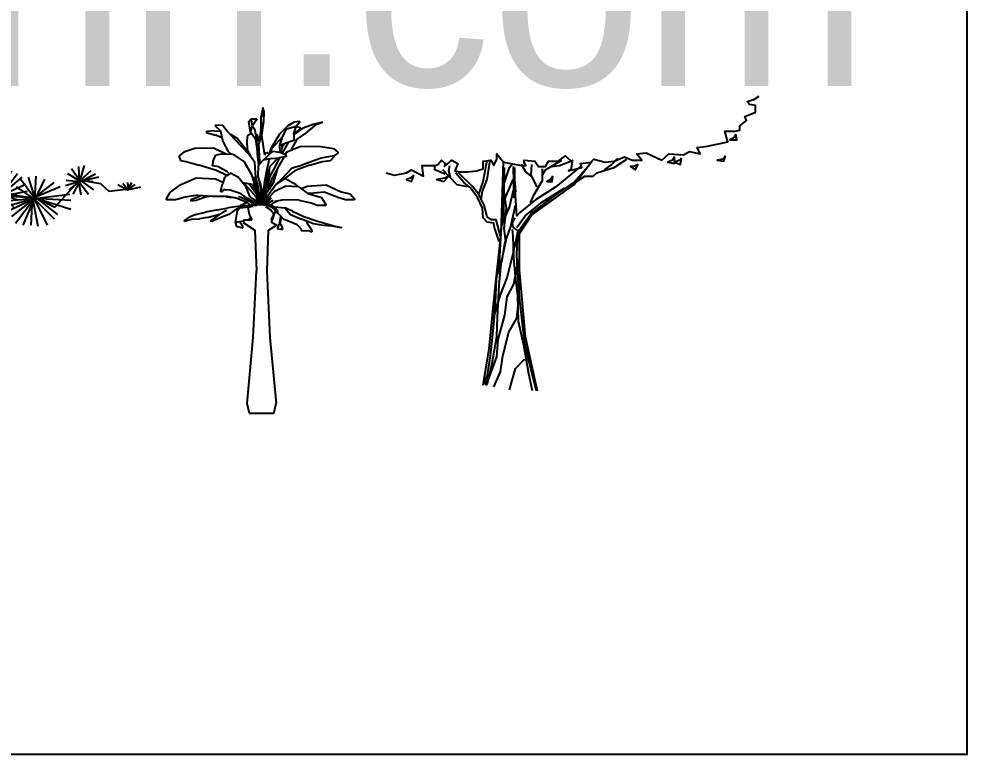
# Model space of a CAD drawing. Header units: inches. Extents: x 131625 to 139700, y 73991 to 80047.
# Drawn here: x 135793 to 139700, y 73991 to 77019 of the extents above; entities that cross this region are included whole.
import ezdxf

# ---------------------------------------------------------------- set-up
doc = ezdxf.new("R2010")
doc.units = ezdxf.units.IN
doc.header["$MEASUREMENT"] = 0
for name, color, linetype in [('0-Frame', 142, 'Continuous'), ('2', 9, 'Continuous'), ('CAY', 94, 'Continuous'), ('CAY-3', 61, 'Continuous'), ('DIENHOA', 3, 'Continuous'), ('Than', 30, 'Continuous')]:
    doc.layers.add(name, color=color, linetype=linetype)
doc.styles.add('HELVECONDENSE', font='ARIAH__.TTF')

# ---------------------------------------------------------------- blocks, each defined once
blk = doc.blocks.new('A$C2E114A47')
at = {"layer": '2', "color": 11, "linetype": 'Continuous'}
for p, q in [((523.6, 2279.9), (591.4, 2429.6)), ((437.4, 2368), (443.5, 2200.7)), ((492.8, 2385.6), (505.1, 2262.3)), ((535.9, 2412), (548.3, 2350.3)), ((720.7, 2297.5), (566.7, 2350.3)), ((726.9, 2359.2), (579.1, 2394.4)), ((523.6, 2271.1), (394.2, 2139.1)), ((609.9, 1945.4), (523.6, 2271.1)), ((726.9, 2227.1), (535.9, 2306.3)), ((394.2, 2095.1), (542.1, 2191.9)), ((726.9, 2156.7), (535.9, 2244.7)), ((394.2, 2024.7), (560.6, 2112.7)), ((726.9, 2086.3), (554.4, 2165.5)), ((388.1, 1963), (572.9, 2051.1)), ((733.1, 2007), (572.9, 2095.1)), ((388.1, 1901.4), (591.4, 1998.2)), ((683.8, 1971.8), (585.2, 2024.7)), ((609.9, 1945.4), (739.2, 1989.4)), ((381.9, 1831), (591.4, 1927.8)), ((443.5, 1602.1), (609.9, 1945.4)), ((585.2, 1892.6), (733.1, 1875)), ((622.2, 1945.4), (733.1, 1936.6)), ((381.9, 1760.6), (566.7, 1857.4)), ((572.9, 1839.8), (739.2, 1822.2)), ((381.9, 1707.7), (529.8, 1778.2)), ((517.4, 1743), (745.4, 1707.7)), ((535.9, 1795.8), (745.4, 1769.4)), ((381.9, 1637.3), (474.3, 1681.3)), ((486.6, 1681.3), (745.4, 1646.1)), ((443.5, 1602.1), (363.4, 1566.9)), ((388.1, 1575.7), (474.3, 1126.8)), ((437.4, 1593.3), (548.3, 1126.8)), ((622.2, 1267.6), (443.5, 1602.1)), ((462, 1628.5), (751.5, 1584.5)), ((800.8, 1575.7), (776.2, 1522.9)), ((363.4, 1496.5), (412.7, 1188.4)), ((474.3, 1549.3), (726.9, 1522.9)), ((776.2, 1522.9), (807, 1452.5)), ((517.4, 1478.9), (751.5, 1452.5)), ((542.1, 1408.5), (591.4, 1206)), ((548.3, 1426.1), (757.7, 1390.8)), ((585.2, 1355.6), (751.5, 1329.2)), ((542.1, 1073.9), (622.2, 1267.6)), ((609.9, 1302.8), (683.8, 1285.2)), ((622.2, 1267.6), (757.7, 1294)), ((634.5, 1267.6), (751.5, 1118)), ((708.4, 1276.4), (770, 1206)), ((542.1, 1073.9), (357.3, 1232.4)), ((603.7, 1206), (770, 1003.5)), ((492.8, 1109.2), (363.4, 1162)), ((572.9, 1135.6), (763.9, 906.7)), ((554.4, 1003.5), (351.1, 1091.6)), ((609.9, 633.8), (542.1, 1073.9)), ((554.4, 1073.9), (776.2, 801.1)), ((572.9, 845.1), (351.1, 941.9)), ((560.6, 933.1), (357.3, 1012.3)), ((572.9, 941.9), (782.3, 695.4)), ((579.1, 765.8), (345, 862.7)), ((579.1, 845.1), (788.5, 589.8)), ((597.5, 677.8), (345, 774.7)), ((597.5, 730.6), (708.4, 607.4)), ((579.1, 598.6), (338.8, 695.4)), ((499, 493), (609.9, 633.8)), ((609.9, 633.8), (788.5, 581)), ((492.8, 484.2), (332.6, 554.6)), ((529.8, 545.8), (338.8, 616.2)), ((535.9, 528.2), (782.3, 581)), ((572.9, 572.2), (677.6, 607.4)), ((314.2, 343.3), (505.1, 475.4)), ((499, 493), (320.3, 422.5)), ((406.6, 457.7), (326.5, 493)), ((591.4, 325.7), (499, 493)), ((517.4, 466.6), (794.7, 519.4)), ((320.3, 272.9), (523.6, 431.3)), ((548.3, 422.5), (800.8, 466.6)), ((572.9, 360.9), (813.1, 404.9)), ((320.3, 184.9), (554.4, 387.3)), ((320.3, 105.6), (579.1, 334.5)), ((609.9, 8.8), (591.4, 325.7)), ((597.5, 308.1), (813.1, 343.3)), ((320.3, 26.4), (591.4, 264.1)), ((597.5, 255.3), (825.5, 290.5)), ((603.7, 211.3), (819.3, 237.7)), ((597.5, 167.3), (412.7, 35.2)), ((603.7, 167.3), (825.5, 184.9)), ((597.5, 96.8), (505.1, 26.4)), ((616, 114.4), (825.5, 140.8)), ((616, 70.4), (819.3, 96.8)), ((603.7, 26.4), (566.7, 0)), ((616, 35.2), (819.3, 52.8))]:
    blk.add_line(p, q, dxfattribs=at)
at = {"layer": '2', "color": 3, "linetype": 'Continuous'}
for p, q in [((1151.9, 2121.5), (1170.4, 1971.8)), ((1195.1, 2121.5), (1182.7, 1954.2)), ((1256.7, 2112.7), (1182.7, 1963)), ((1620.1, 1980.6), (1724.8, 2112.7)), ((1170.4, 1971.8), (1078, 2059.9)), ((1108.8, 2103.9), (1164.3, 1954.2)), ((1355.2, 2077.5), (1170.4, 1954.2)), ((1318.3, 2103.9), (1176.6, 1954.2)), ((1176.6, 1954.2), (1361.4, 2042.3)), ((1182.7, 1963), (1022.6, 1963)), ((1176.6, 1954.2), (1022.6, 1919)), ((1182.7, 1954.2), (1041.1, 2007)), ((1170.4, 1954.2), (1047.2, 1857.4)), ((1053.4, 1804.6), (1176.6, 1954.2)), ((1188.9, 1954.2), (1151.9, 1980.6)), ((1188.9, 1963), (1158.1, 1980.6)), ((1158.1, 1980.6), (1188.9, 1954.2)), ((1188.9, 1963), (1213.5, 1919)), ((1238.2, 1954.2), (1293.6, 1936.6)), ((1287.5, 1971.8), (1318.3, 1936.6)), ((1349.1, 1963), (1379.9, 1936.6)), ((1416.8, 1980.6), (1435.3, 1954.2)), ((1453.8, 1971.8), (1515.4, 1954.2)), ((1515.4, 1954.2), (1552.4, 1980.6)), ((1552.4, 1980.6), (1601.6, 1963)), ((1601.6, 1963), (1650.9, 1901.4)), ((2987.7, 1839.8), (2981.5, 1963)), ((3024.6, 1971.8), (2987.7, 1839.8)), ((1182.7, 1910.2), (1207.4, 1875)), ((1207.4, 1875), (1219.7, 1883.8)), ((1484.6, 1787), (1232, 1910.2)), ((1232, 1892.6), (1490.7, 1787)), ((1275.1, 1901.4), (1484.6, 1787)), ((1478.4, 1787), (1379.9, 1892.6)), ((1447.6, 1901.4), (1478.4, 1787)), ((1472.3, 1787), (1515.4, 1901.4)), ((1564.7, 1883.8), (1472.3, 1787)), ((1650.9, 1901.4), (1694, 1857.4)), ((2618.1, 1690.1), (2630.4, 1883.8)), ((2993.8, 1839.8), (2889.1, 1901.4)), ((2919.9, 1945.4), (2993.8, 1839.8)), ((3080.1, 1927.8), (2993.8, 1848.6)), ((2993.8, 1839.8), (3117, 1901.4)), ((92.4, 1813.4), (184.8, 1690.1)), ((154, 1839.8), (184.8, 1681.3)), ((178.6, 1707.7), (234.1, 1848.6)), ((289.5, 1848.6), (178.6, 1681.3)), ((345, 1813.4), (184.8, 1690.1)), ((1170.4, 1866.2), (1213.5, 1822.2)), ((1170.4, 1822.2), (1201.2, 1778.2)), ((1213.5, 1822.2), (1219.7, 1831)), ((1262.8, 1831), (1490.7, 1787)), ((1472.3, 1795.8), (1607.8, 1831)), ((1540, 1575.7), (1521.5, 1804.6)), ((1694, 1857.4), (1724.8, 1795.8)), ((1841.9, 1848.6), (1731, 1698.9)), ((1731, 1698.9), (1891.2, 1822.2)), ((1755.6, 1875), (1737.2, 1698.9)), ((1737.2, 1698.9), (1798.8, 1857.4)), ((2618.1, 1698.9), (2501, 1857.4)), ((2562.6, 1875), (2618.1, 1698.9)), ((2698.1, 1857.4), (2618.1, 1690.1)), ((2618.1, 1707.7), (2778.2, 1831)), ((2987.7, 1839.8), (2870.6, 1804.6)), ((2876.8, 1848.6), (2987.7, 1839.8)), ((2901.4, 1769.4), (2987.7, 1839.8)), ((2987.7, 1839.8), (2932.2, 1734.2)), ((2981.5, 1839.8), (3061.6, 1734.2)), ((3000, 1725.4), (2981.5, 1839.8)), ((3141.7, 1875), (2993.8, 1839.8)), ((2993.8, 1848.6), (3160.1, 1822.2)), ((3104.7, 1769.4), (2993.8, 1848.6)), ((3160.1, 1822.2), (3227.9, 1760.6)), ((3381.9, 1831), (3388.1, 1778.2)), ((178.6, 1681.3), (0, 1725.4)), ((184.8, 1690.1), (24.6, 1787)), ((191, 1690.1), (363.4, 1760.6)), ((203.3, 1690.1), (363.4, 1769.4)), ((1158.1, 1725.4), (1188.9, 1672.5)), ((1164.3, 1787), (1188.9, 1734.2)), ((1188.9, 1734.2), (1219.7, 1751.8)), ((1201.2, 1778.2), (1219.7, 1787)), ((1490.7, 1787), (1275.1, 1795.8)), ((1281.3, 1734.2), (1484.6, 1787)), ((1484.6, 1787), (1336.7, 1681.3)), ((1533.9, 1566.9), (1379.9, 1760.6)), ((1410.7, 1663.7), (1478.4, 1787)), ((1459.9, 1787), (1533.9, 1566.9)), ((1620.1, 1787), (1472.3, 1795.8)), ((1478.4, 1787), (1484.6, 1672.5)), ((1558.5, 1681.3), (1490.7, 1787)), ((1490.7, 1787), (1614, 1725.4)), ((1577, 1795.8), (1540, 1575.7)), ((1552.4, 1593.3), (1632.4, 1778.2)), ((1724.8, 1795.8), (1718.7, 1743)), ((1718.7, 1743), (1718.7, 1681.3)), ((1909.6, 1778.2), (1737.2, 1707.7)), ((1915.8, 1734.2), (1737.2, 1698.9)), ((2340.8, 1743), (2199.2, 1646.1)), ((2285.4, 1610.9), (2340.8, 1743)), ((2322.4, 1716.6), (2556.5, 1760.6)), ((2402.5, 1602.1), (2347, 1743)), ((2482.5, 1681.3), (2347, 1734.2)), ((2347, 1734.2), (2451.7, 1619.7)), ((2630.4, 1681.3), (2427.1, 1734.2)), ((2827.5, 1795.8), (2618.1, 1707.7)), ((2618.1, 1698.9), (2907.6, 1734.2)), ((3381.9, 1769.4), (3492.8, 1795.8)), ((37, 1646.1), (197.1, 1690.1)), ((178.6, 1681.3), (55.4, 1584.5)), ((184.8, 1690.1), (98.6, 1540.5)), ((184.8, 1681.3), (160.2, 1531.7)), ((240.2, 1540.5), (178.6, 1707.7)), ((197.1, 1690.1), (345, 1716.6)), ((203.3, 1681.3), (338.8, 1646.1)), ((203.3, 1663.7), (308, 1566.9)), ((825.5, 1646.1), (936.3, 1602.1)), ((862.4, 1672.5), (930.2, 1610.9)), ((905.5, 1698.9), (936.3, 1610.9)), ((930.2, 1610.9), (991.8, 1698.9)), ((936.3, 1610.9), (954.8, 1707.7)), ((936.3, 1602.1), (1034.9, 1681.3)), ((936.3, 1602.1), (1071.9, 1654.9)), ((1145.8, 1681.3), (1182.7, 1619.7)), ((1188.9, 1672.5), (1213.5, 1681.3)), ((1330.6, 1707.7), (1546.2, 1566.9)), ((1712.5, 1681.3), (1503.1, 1558.1)), ((1503.1, 1558.1), (1712.5, 1672.5)), ((1712.5, 1672.5), (1503.1, 1558.1)), ((1533.9, 1575.7), (1718.7, 1646.1)), ((1681.7, 1716.6), (1552.4, 1593.3)), ((1922, 1698.9), (1743.3, 1698.9)), ((2624.2, 1698.9), (2359.3, 1628.5)), ((2371.6, 1584.5), (2611.9, 1698.9)), ((2402.5, 1681.3), (2624.2, 1698.9)), ((2611.9, 1698.9), (2427.1, 1549.3)), ((2457.9, 1496.5), (2611.9, 1698.9)), ((2611.9, 1698.9), (2519.5, 1478.9)), ((2587.3, 1478.9), (2599.6, 1698.9)), ((2599.6, 1698.9), (2642.7, 1470.1)), ((2913.7, 1681.3), (2618.1, 1698.9)), ((2722.8, 1478.9), (2618.1, 1690.1)), ((2618.1, 1690.1), (2778.2, 1531.7)), ((2636.5, 1698.9), (2913.7, 1610.9)), ((2809, 1566.9), (2636.5, 1698.9)), ((856.2, 1584.5), (825.5, 1531.7)), ((905.5, 1593.3), (862.4, 1540.5)), ((973.3, 1602.1), (924, 1549.3)), ((1028.7, 1619.7), (979.5, 1558.1)), ((1084.2, 1628.5), (1028.7, 1566.9)), ((1028.7, 1566.9), (1084.2, 1549.3)), ((1127.3, 1628.5), (1096.5, 1575.7)), ((1096.5, 1575.7), (1145.8, 1566.9)), ((1133.5, 1628.5), (1182.7, 1575.7)), ((1182.7, 1619.7), (1213.5, 1628.5)), ((1527.7, 1575.7), (1293.6, 1505.3)), ((1305.9, 1575.7), (1527.7, 1575.7)), ((1546.2, 1566.9), (1318.3, 1637.3)), ((1330.6, 1426.1), (1533.9, 1575.7)), ((1533.9, 1575.7), (1386, 1373.2)), ((1466.1, 1346.8), (1540, 1575.7)), ((1737.2, 1602.1), (1533.9, 1575.7)), ((1533.9, 1575.7), (1700.2, 1408.5)), ((1737.2, 1478.9), (1533.9, 1575.7)), ((1533.9, 1575.7), (1743.3, 1540.5)), ((1638.6, 1355.6), (1533.9, 1575.7)), ((1540, 1575.7), (1564.7, 1346.8)), ((2174.5, 1593.3), (1891.2, 1540.5)), ((1897.3, 1593.3), (2174.5, 1593.3)), ((1940.4, 1496.5), (2174.5, 1593.3)), ((2174.5, 1593.3), (1983.6, 1461.3)), ((2032.8, 1417.3), (2168.4, 1593.3)), ((2168.4, 1593.3), (2112.9, 1382)), ((2174.5, 1364.4), (2168.4, 1602.1)), ((2168.4, 1602.1), (2236.1, 1355.6)), ((2174.5, 1584.5), (2365.5, 1417.3)), ((2291.6, 1382), (2174.5, 1584.5)), ((2396.3, 1478.9), (2180.7, 1584.5)), ((2180.7, 1584.5), (2402.5, 1531.7)), ((825.5, 1531.7), (862.4, 1470.1)), ((862.4, 1540.5), (917.9, 1496.5)), ((924, 1549.3), (973.3, 1514.1)), ((979.5, 1558.1), (1022.6, 1522.9))]:
    blk.add_line(p, q, dxfattribs=at)
at = {"layer": '2', "color": 2, "linetype": 'Continuous'}
for p, q in [((1570.8, 2121.5), (1620.1, 1980.6)), ((1614, 1989.4), (1681.7, 2130.3)), ((1614, 1989.4), (1614, 2130.3)), ((1798.8, 2033.5), (1620.1, 1980.6)), ((1780.3, 2095.1), (1632.4, 1998.2)), ((1798.8, 1936.6), (1614, 1989.4)), ((1811.1, 1989.4), (1614, 1989.4)), ((1620.1, 1980.6), (1792.6, 1892.6)), ((2248.4, 1901.4), (2359.3, 1725.4)), ((2359.3, 1725.4), (2310, 1919)), ((2347, 1936.6), (2340.8, 1725.4)), ((2340.8, 1725.4), (2427.1, 1927.8)), ((2476.4, 1901.4), (2340.8, 1725.4)), ((2149.9, 1822.2), (2359.3, 1725.4)), ((2359.3, 1725.4), (2186.8, 1875)), ((2544.1, 1813.4), (2322.4, 1716.6)), ((2340.8, 1725.4), (2513.3, 1875)), ((3301.8, 1813.4), (3381.9, 1769.4)), ((3381.9, 1769.4), (3344.9, 1822.2)), ((3443.5, 1813.4), (3381.9, 1769.4)), ((3388.1, 1778.2), (3418.9, 1831)), ((2063.6, 1725.4), (2347, 1725.4)), ((2347, 1725.4), (2106.8, 1769.4)), ((2347, 1734.2), (2112.9, 1681.3)), ((2143.7, 1637.3), (2347, 1734.2)), ((2347, 1743), (2334.7, 1602.1)), ((2464, 1795.8), (2630.4, 1681.3)), ((3227.9, 1760.6), (3394.2, 1778.2))]:
    blk.add_line(p, q, dxfattribs=at)
at = {"layer": '2', "color": 15, "linetype": 'Continuous'}
blk.add_line((800.8, 1610.9), (936.3, 1602.1), dxfattribs=at)
at = {"layer": '2', "color": 11, "linetype": 'Continuous'}
for points in [[(393.7, 2406), (388.1, 2139.1), (381.9, 2103.9), (363.4, 1681.3), (357.3, 1285.2), (338.8, 897.9), (314.2, 360.9), (308, 61.6), (308, 8.8)], [(406.6, 2394.4), (406.6, 2235.9), (388.1, 2068.7), (381.9, 1883.8), (381.9, 1716.6), (363.4, 1531.7), (351.1, 1364.4), (357.3, 1179.6), (345, 1029.9), (338.8, 660.2), (314.2, 387.3), (320.3, 176.1), (314.2, 8.8)], [(726.9, 2403.2), (726.9, 2147.9), (739.2, 1866.2), (751.5, 1566.9), (1133.5, 1637.3), (1188.9, 1963), (1601.6, 1989.4), (1737.2, 1848.6), (1712.5, 1707.7), (2199.2, 1610.9), (2347, 1743), (2642.7, 1698.9)], [(733.1, 2403.2), (739.2, 2227.1), (745.4, 1963), (757.7, 1716.6), (763.9, 1566.9)], [(763.9, 1434.9), (1207.4, 1575.7), (1225.9, 1927.8), (1601.6, 1954.2), (1706.4, 1839.8), (1687.9, 1681.3), (2211.5, 1593.3), (2347, 1725.4), (2642.7, 1698.9), (2784.4, 1628.5), (2987.7, 1848.6), (3098.5, 1839.8)], [(751.5, 1566.9), (726.9, 1531.7), (739.2, 1487.7), (763.9, 1434.9)], [(770, 1443.7), (1041.1, 1531.7), (1207.4, 1575.7)], [(757.7, 1443.7), (763.9, 968.3), (776.2, 669), (825.5, 264.1), (813.1, 8.8)], [(763.9, 1434.9), (770, 1056.3), (788.5, 748.2), (837.8, 184.9), (813.1, 8.8)]]:
    blk.add_lwpolyline(points, dxfattribs=at)
at = {"layer": '2', "color": 3, "linetype": 'Continuous'}
for points in [[(1244.3, 1936.6), (1342.9, 1945.4), (1601.6, 1954.2)], [(1687.9, 1681.3), (2211.5, 1602.1)]]:
    blk.add_lwpolyline(points, dxfattribs=at)
blk = doc.blocks.new('Cay64-md')
at = {"layer": 'DIENHOA'}
for p, q in [((-0.4, 608.1), (-4.5, 589)), ((2.5, 600.7), (-0.4, 609.2)), ((-0.4, 609.2), (-0.4, 608.1)), ((-28.2, 581.5), (-23.9, 586.7)), ((-21.2, 572.5), (-23.9, 586.7)), ((-23.9, 586.7), (-12.4, 586.6)), ((-12.4, 586.6), (-12.8, 584.6)), ((-4.5, 589), (2.5, 600.7)), ((-4.5, 589), (-4.5, 565.7)), ((1.7, 581.5), (2.5, 600.7)), ((-95.4, 572.5), (-94.2, 574.5)), ((-84, 562), (-95.4, 572.5)), ((-94.2, 574.5), (-80.4, 573.8)), ((-80.4, 573.8), (-70.9, 561.3)), ((-25, 560.2), (-28.2, 581.5)), ((-25, 560.2), (-21.2, 572.5)), ((-21.4, 572), (-17.4, 566.6)), ((-12.8, 584.6), (-21.2, 572.5)), ((-4.5, 565.7), (1.7, 581.5)), ((-2.4, 553.6), (1.7, 581.5)), ((33.7, 556.9), (50.3, 573.4)), ((65.7, 571.3), (46.4, 566.2)), ((50.3, 573.4), (62.6, 581)), ((61.4, 557.2), (65.7, 571.3)), ((75.1, 567.6), (61.4, 557.2)), ((61.6, 554.6), (79.8, 567.8)), ((62.6, 581), (72.2, 581.7)), ((73, 579.8), (65.7, 571.3)), ((65.7, 571.3), (65.7, 571.3)), ((65.7, 571.3), (74.2, 569.6)), ((72.2, 581.7), (73, 579.8)), ((74.2, 569.6), (75.1, 567.6)), ((99.7, 575.4), (79.8, 567.8)), ((88.6, 561), (107.4, 575.8)), ((118.4, 579.8), (99.7, 575.4)), ((107.4, 575.8), (118.4, 579.8)), ((-112.3, 561.6), (-113.6, 559.6)), ((-113.6, 559.6), (-94.2, 553.9)), ((-96.7, 562.5), (-112.3, 561.6)), ((-96.7, 562.5), (-84.2, 562.2)), ((-81.1, 548), (-94.2, 553.9)), ((-79.3, 540.1), (-84, 562)), ((-55.8, 544.8), (-70.9, 561.3)), ((-66.5, 556.5), (-51.3, 547.2)), ((-31.8, 543.3), (-30.6, 553.9)), ((-30.6, 553.9), (-23.4, 557.9)), ((-12.7, 542.2), (-25, 560.2)), ((-17.4, 566.6), (-12.7, 542.2)), ((-15.5, 556.9), (-12.7, 555.7)), ((-12.7, 555.7), (-7.9, 541.8)), ((-4.5, 565.7), (-8.6, 536.4)), ((-8.6, 536.4), (-2.4, 553.6)), ((3.6, 514.2), (-2.4, 553.6)), ((15.8, 526.6), (33.7, 556.9)), ((38.7, 550.5), (16.6, 526.6)), ((33.5, 533.4), (38.7, 550.5)), ((38.7, 550.5), (46.4, 566.2)), ((63, 544.1), (61.4, 557.2)), ((88.6, 561), (67.5, 546.3)), ((-79.3, 540.1), (-69.6, 521.3)), ((-28.4, 516.1), (-55.8, 544.8)), ((-51.3, 547.2), (-27.9, 518.5)), ((-30.9, 524.5), (-31.8, 543.3)), ((-14.9, 545.5), (-13.3, 532.3)), ((-13.3, 532.3), (-10.8, 516.7)), ((-10.8, 516.7), (-12.7, 542.2)), ((-6.5, 501), (-8.6, 536.4)), ((63, 544.1), (33.5, 533.4)), ((34.1, 520.1), (33.5, 533.4)), ((38, 530.9), (35.3, 519.6)), ((38, 530.9), (37.4, 534.7)), ((42.9, 536.8), (38, 530.9)), ((38.7, 518.3), (50.5, 539.5)), ((47.4, 521.1), (75.3, 532.4)), ((67.5, 546.3), (55.2, 524.2)), ((75.3, 532.4), (115, 531.6)), ((115, 531.6), (140.6, 527.6)), ((-158.3, 520.3), (-167.2, 513.1)), ((-167.2, 513.1), (-167.2, 510.6)), ((-167.2, 510.6), (-164.6, 503.4)), ((-136.4, 527.6), (-158.3, 520.3)), ((-97.5, 528.4), (-136.4, 527.6)), ((-99.2, 502.6), (-94.1, 514.7)), ((-97.5, 528.4), (-73.9, 516.7)), ((-94.1, 514.7), (-82.3, 517.1)), ((-82.3, 517.1), (-60.2, 516.3)), ((-63.7, 516.4), (-69.6, 521.3)), ((-65, 516.4), (-64.3, 516.9)), ((-60.2, 516.3), (-37.7, 501)), ((-30.9, 524.5), (-29.8, 520.8)), ((-16.7, 499.6), (-28.4, 516.1)), ((-27.9, 518.5), (-25, 511.2)), ((-11.2, 522.5), (-6.3, 500.4)), ((-8.6, 494.3), (-10.8, 516.7)), ((0.1, 504.2), (19.3, 521.9)), ((3.5, 514.8), (7.1, 520.3)), ((7.1, 520.3), (12.2, 515.4)), ((13, 516.2), (15.8, 526.6)), ((16.6, 526.6), (13.8, 516.8)), ((16.3, 525.9), (15.8, 526.6)), ((19.3, 521.9), (33.5, 520.3)), ((43.7, 510.6), (31.6, 509)), ((33.5, 520.3), (42.1, 517.1)), ((42.1, 517.1), (46.8, 513.1)), ((46.8, 513.1), (43.7, 510.6)), ((47.4, 521.1), (44.2, 515.3)), ((141, 513.1), (116, 508.2)), ((134.6, 503.4), (142, 510.6)), ((140.6, 527.6), (148.8, 520.3)), ((149.1, 517.9), (141, 513.1)), ((142, 513.1), (141.6, 513.4)), ((142, 510.6), (142, 513.1)), ((148.8, 520.3), (149.1, 517.9)), ((-164.6, 503.4), (-153.6, 501.8)), ((-153.6, 501.8), (-127.9, 494.5)), ((-93, 484), (-127.9, 494.5)), ((-100.8, 492.9), (-99.2, 500.1)), ((-88.4, 491.3), (-100.8, 492.9)), ((-99.2, 500.1), (-99.2, 502.6)), ((-37.7, 501), (-23.6, 476.7)), ((-14.3, 469.5), (-16.7, 499.6)), ((-9.8, 492.9), (-10.2, 472.7)), ((-9.8, 492.9), (0.1, 504.2)), ((-6.3, 500.4), (-7.1, 496)), ((-6.2, 497), (-6.3, 500.4)), ((17, 507.4), (0.1, 504.2)), ((7.6, 484), (12.4, 504.2)), ((12.4, 504.2), (13.4, 506.7)), ((29.9, 508.8), (12.8, 491.1)), ((17, 507.4), (31.6, 509)), ((23.4, 489.2), (33.7, 509.3)), ((41.4, 510.3), (29, 488)), ((30, 508.8), (29.9, 508.8)), ((32.1, 506.2), (30, 508.8)), ((32.1, 506.2), (31, 504.1)), ((32.7, 509.2), (32.1, 506.2)), ((58.2, 488.9), (77.4, 494.5)), ((92.8, 494.5), (64.7, 484)), ((116, 508.2), (77.4, 494.5)), ((92.8, 494.5), (118.5, 501.8)), ((118.5, 501.8), (134.6, 503.4)), ((-72, 473.5), (-93, 484)), ((-88.4, 491.3), (-72.5, 482.4)), ((-63.7, 478.4), (-76.3, 471.1)), ((-72.5, 482.4), (-67.2, 476.3)), ((-63.7, 478.4), (-50, 471.1)), ((-23.6, 476.7), (-18, 458.2)), ((-4.7, 455.7), (-10.2, 472.7)), ((2.7, 458.2), (7.6, 484)), ((8.1, 485.9), (7.2, 469.5)), ((7.2, 469.5), (7.9, 485.6)), ((12.8, 491.1), (11, 470.8)), ((11, 470.9), (20.6, 484.1)), ((12.5, 469.5), (23.4, 489.2)), ((28.3, 486.2), (19.3, 470.8)), ((26.9, 483.9), (19.6, 458.2)), ((29, 488), (20, 458.2)), ((20.5, 484), (20.5, 484)), ((28.3, 486.2), (28.4, 486.4)), ((37.2, 467), (58.2, 488.9)), ((42.7, 467), (64.7, 484)), ((-165.1, 454.9), (-184.4, 441.3)), ((-165.1, 454.9), (-134.6, 468.7)), ((-95.1, 466.3), (-134.6, 468.7)), ((-80.1, 459.7), (-95.1, 466.3)), ((-84.3, 443.6), (-80.9, 457.4)), ((-76.3, 471.1), (-80.9, 457.4)), ((-35.8, 453.4), (-50, 471.1)), ((-21.2, 455.7), (-40.5, 459.1)), ((-39.1, 457.4), (-35.6, 455.7)), ((-14.1, 431.5), (-35.6, 455.7)), ((-27.7, 456.8), (-12.3, 436.4)), ((-21.2, 455.7), (-10, 431.5)), ((-19.8, 470.8), (-13.1, 447.2)), ((-8.6, 435.6), (-18, 458.2)), ((-9.2, 449.1), (-14.3, 469.5)), ((-10, 470.8), (-9.6, 470.7)), ((-10, 470.8), (-4.5, 447.2)), ((-0.5, 431.5), (-4.7, 455.7)), ((2.7, 458.2), (-1.1, 435.6)), ((3.6, 449.1), (7.2, 469.5)), ((20, 458.2), (5.7, 436.5)), ((11, 470.8), (6.3, 447.2)), ((12.5, 469.5), (6.8, 449.1)), ((7.4, 431.5), (25.2, 455.7)), ((11.1, 447.2), (19.3, 470.8)), ((19.6, 458.2), (11.3, 445)), ((25.2, 455.7), (37.2, 467)), ((26.5, 456.9), (42.7, 467)), ((66.1, 454.9), (43.3, 467.5)), ((66.1, 454.9), (69.2, 451.7)), ((126, 454.2), (88.2, 451.7)), ((155.7, 440.4), (126, 454.2)), ((-192.4, 427.5), (-184.4, 441.3)), ((-84.3, 441.3), (-84.3, 443.6)), ((-81.1, 441.3), (-84.3, 441.3)), ((-81.1, 441.3), (-78.7, 446.1)), ((-74.8, 444.5), (-78.7, 446.1)), ((-65.4, 445.3), (-74.8, 444.5)), ((-65.4, 445.3), (-45.8, 438.8)), ((-57.1, 442.5), (-57.1, 442.5)), ((-32.8, 429.1), (-45.8, 438.8)), ((-35.8, 453.4), (-26.4, 431.5)), ((-12.2, 436.3), (-10.5, 415.4)), ((-5.8, 415.4), (-9.2, 449.1)), ((-8.6, 435.6), (-4.4, 415.4)), ((-5.6, 435.6), (-8.3, 440.2)), ((-4, 424.6), (-5.6, 435.6)), ((-4.4, 447.2), (-3.9, 415.4)), ((-2.7, 415.4), (-3.5, 448.9)), ((-1.2, 435.4), (-2.8, 418.7)), ((-0.4, 415.4), (-0.4, 439.2)), ((0.7, 438.9), (0.1, 420.2)), ((3.1, 442.9), (0.5, 433.3)), ((1.3, 415.4), (3.6, 449.1)), ((6.3, 447.2), (4.5, 415.4)), ((6.8, 449.1), (6, 442.7)), ((13, 431.5), (23.7, 442.8)), ((23.7, 442.8), (45.6, 453.4)), ((45.6, 453.4), (69.8, 451.7)), ((69.8, 451.7), (89.4, 438)), ((88.2, 451.7), (76.8, 446.8)), ((88.4, 438.6), (93.8, 438.8)), ((89.4, 438), (116.2, 430)), ((93.8, 438.8), (122, 441.3)), ((122, 441.3), (150.9, 430)), ((174.3, 436.4), (155.7, 440.4)), ((174.3, 436.4), (182.3, 427.5)), ((-192.4, 425.1), (-192.4, 427.5)), ((-177.1, 425.1), (-192.4, 425.1)), ((-177.1, 425.1), (-159.5, 430)), ((-130.5, 434.8), (-159.5, 430)), ((-143.1, 425.1), (-144.7, 423.5)), ((-144.7, 423.5), (-131.8, 424.3)), ((-125.6, 432.4), (-143.1, 425.1)), ((-114.9, 430.7), (-131.8, 424.3)), ((-130.5, 434.8), (-100.8, 432.4)), ((-103.9, 432.6), (-114.9, 430.7)), ((-100.8, 432.4), (-71.9, 432.4)), ((-67.2, 430), (-79.5, 432.4)), ((-71.9, 432.4), (-55, 429.1)), ((-56.8, 429.4), (-67.2, 430)), ((-30.1, 419.4), (-55, 429.1)), ((-49.3, 432.4), (-27.6, 423.5)), ((-31.4, 419.9), (-40.6, 415.9)), ((-19.7, 419.4), (-37, 429.1)), ((-15.4, 419.4), (-32.8, 429.1)), ((-30.1, 419.4), (-25.8, 414.9)), ((-27.6, 423.5), (-19.2, 415)), ((-26.4, 431.5), (-14.4, 423.5)), ((-17.5, 415.4), (-19.7, 419.4)), ((-14.4, 423.5), (-15.4, 419.4)), ((-15.4, 419.4), (-13.1, 413.6)), ((-11, 415.4), (-14.4, 423.5)), ((-14.1, 431.5), (-10.8, 418.8)), ((-7.6, 415.4), (-10, 431.5)), ((-7.2, 431.5), (-6.9, 427.4)), ((-1.6, 415.4), (-0.5, 431.5)), ((-0.4, 418.7), (-1.5, 415.4)), ((-0.4, 422.7), (-0.7, 418)), ((0.1, 420.2), (2, 426.1)), ((4.2, 416.6), (8.1, 423.5)), ((7.4, 431.5), (4.8, 421)), ((9.5, 419.4), (7.3, 415.4)), ((8.1, 423.5), (13, 431.5)), ((8.2, 415.4), (8.3, 417.4)), ((9.4, 415.4), (17.5, 423.5)), ((16.3, 429.1), (9.5, 419.4)), ((19.9, 419.4), (14.8, 414)), ((17.5, 423.5), (20.2, 424.5)), ((19.9, 419.4), (29.4, 423)), ((41.7, 425.1), (22.6, 421.9)), ((71.6, 424.3), (41.7, 425.1)), ((71.6, 424.3), (95.8, 419.4)), ((95.8, 419.4), (109.6, 413.8)), ((116.2, 430), (124.9, 416.2)), ((124.9, 416.2), (124.9, 413.8)), ((150.9, 430), (167, 425.1)), ((182.3, 425.1), (167, 425.1)), ((182.3, 427.5), (182.3, 425.1)), ((-133.8, 396), (-114.7, 400.3)), ((-90, 405.2), (-114.7, 400.3)), ((-92.2, 392.1), (-80.1, 399.7)), ((-90, 405.2), (-69.6, 409.4)), ((-73.2, 404.2), (-80.1, 399.7)), ((-69.4, 409.8), (-45.6, 413)), ((-53.4, 406.5), (-68.6, 396)), ((-46.9, 409), (-56, 404.8)), ((-54.9, 380.2), (-51, 404.2)), ((-51, 404.2), (-46.7, 409)), ((-46.9, 409), (-27, 411.4)), ((-46.1, 412.5), (-40.7, 412.6)), ((-35.1, 412.2), (-46.1, 411.9)), ((-42.1, 415.4), (-45.6, 413)), ((-42.1, 415.4), (-35.3, 413.8)), ((-40.7, 412.6), (-35.3, 413.8)), ((-19.9, 411.4), (-40.7, 412.6)), ((-35.3, 413.8), (-21.4, 415.4)), ((-29.5, 409.8), (-25.4, 411.7)), ((-27, 396), (-29.5, 409.8)), ((-27, 411.4), (-28.1, 411.9)), ((-27, 411.4), (-26.4, 411.2)), ((-21.4, 415.4), (-12.8, 413.8)), ((-18.1, 414.8), (-16.8, 415.4)), ((11.9, 415.4), (-16.8, 415.4)), ((-10.5, 415.4), (-10.6, 415.4)), ((-1.5, 415.4), (-1.6, 415.4)), ((6.1, 415.4), (0.7, 413.6)), ((14.9, 405.2), (5.2, 411.4)), ((5.2, 411.4), (5.2, 411.3)), ((6.1, 415.4), (14.6, 411.9)), ((21.1, 411), (11.9, 415.4)), ((14.6, 411.9), (22, 407.8)), ((22.4, 395.7), (14.9, 405.2)), ((15.7, 415.1), (17.5, 415.4)), ((16.7, 413.1), (17.5, 415.4)), ((17.1, 379.7), (24.7, 402.5)), ((17.5, 415.4), (21.6, 411.4)), ((23.2, 411.4), (20.4, 410.9)), ((24.7, 402.5), (22, 407.8)), ((22.8, 409.6), (25.5, 409.4)), ((23.2, 411.4), (25.5, 409.4)), ((23.2, 411.4), (43.1, 409)), ((23.2, 405.5), (23.9, 409.5)), ((28.2, 405.1), (23.8, 409.2)), ((28.7, 399.1), (24.3, 403.3)), ((24.7, 402.5), (35.1, 392.9)), ((28.2, 405.1), (28.7, 399.1)), ((28.7, 399.1), (31.8, 396)), ((43.1, 409), (55, 396)), ((59, 402.5), (43.1, 409)), ((59, 402.5), (81.3, 392)), ((124.9, 413.8), (109.6, 413.8)), ((-156.8, 384.2), (-146.5, 390.9)), ((-140.2, 386.5), (-156.8, 381.8)), ((-156.8, 381.8), (-156.8, 384.2)), ((-133.8, 396), (-146.5, 390.9)), ((-140.2, 386.5), (-126.6, 387.4)), ((-111.5, 390.2), (-126.6, 387.4)), ((-111.5, 390.2), (-86, 396.9)), ((-104.7, 382.5), (-92.2, 392.1)), ((-102.2, 381.7), (-104.7, 382.5)), ((-85.8, 389.4), (-102.2, 381.7)), ((-68.6, 396), (-85.8, 389.4)), ((-39.1, 382.7), (-54.9, 380.2)), ((-54.9, 380.2), (-53.9, 372.6)), ((-40.4, 371.8), (-46.9, 381.4)), ((-38.3, 385.6), (-39.9, 379.9)), ((-39.9, 379.9), (-16.6, 364.6)), ((-38.3, 385.6), (-21.9, 385.6)), ((-29.4, 385.6), (-23.7, 389.1)), ((-21.9, 385.6), (-27, 396)), ((16.3, 385.6), (21.6, 396)), ((16.3, 385.6), (19.1, 385.6)), ((30.4, 372.7), (17.1, 379.7)), ((33.5, 379.7), (28.4, 368.1)), ((33.5, 379.7), (35.1, 392.9)), ((36.2, 374.4), (33.5, 379.7)), ((35.1, 392.9), (33.8, 378.9)), ((33.9, 379.6), (34.4, 379.9)), ((33.9, 379.9), (34.4, 379.9)), ((34.4, 379.9), (34, 381.2)), ((35.1, 392.7), (40.9, 386.9)), ((67.9, 375.2), (40.9, 386.9)), ((55, 396), (76.5, 386.4)), ((100.4, 377.5), (76.5, 386.4)), ((81.3, 392), (104.4, 383.7)), ((90, 375.4), (87.3, 382.3)), ((104.4, 383.7), (129.2, 377)), ((-53.9, 372.6), (-40.4, 369.4)), ((-40.4, 369.4), (-40.4, 371.8)), ((-16.6, 364.6), (-13.4, 283.9)), ((7.9, 283.9), (11.1, 364.6)), ((11.1, 364.6), (26.5, 374.7)), ((28.4, 368.1), (38.8, 365.8)), ((39, 370.4), (36.2, 374.4)), ((36.2, 374.4), (38.8, 365.8)), ((38.8, 365.8), (39, 369.4)), ((39, 369.4), (39, 370.4)), ((76.6, 366.4), (67.9, 375.2)), ((76.3, 364.1), (76.6, 366.4)), ((76.3, 364.1), (91.6, 363.3)), ((97.6, 363.5), (90, 375.4)), ((91.6, 363.3), (97.6, 361.1)), ((97.6, 361.1), (97.6, 363.5)), ((120.4, 374.3), (100.4, 377.5)), ((137.1, 372.6), (120.4, 374.3)), ((129.2, 377), (143.5, 372.9)), ((156.3, 369.4), (137.1, 372.6)), ((143.5, 372.9), (156.3, 370.3)), ((156.3, 370.3), (156.3, 369.4)), ((-19.8, 150.7), (-13.4, 283.9)), ((7.5, 283.9), (13.6, 150.7)), ((-31.9, 19.2), (-19.8, 150.7)), ((13.6, 150.7), (26.4, 19.2)), ((-27, -1), (-31.9, 19.2)), ((21.6, -1), (26.4, 19.2)), ((21.6, -1), (-27, -1))]:
    blk.add_line(p, q, dxfattribs=at)

msp = doc.modelspace()

# ---------------------------------------------------------------- linework, layer by layer
at = {"layer": '0-Frame'}
msp.add_lwpolyline([(131625.4, 73991.5), (139699.9, 73991.5), (139699.9, 80047.3), (131625.4, 80047.3)], close=True, dxfattribs=at)
at = {"layer": 'CAY'}
msp.add_lwpolyline([(137306.1, 76385), (137340, 76376.2), (137389.3, 76385), (137410.8, 76398.2), (137460.1, 76371.8), (137453.9, 76415.8), (137509.4, 76415.8), (137518.6, 76420.2), (137534, 76437.8), (137549.4, 76424.6), (137546.3, 76411.4), (137577.1, 76437.8), (137601.8, 76424.6), (137589.5, 76393.8), (137607.9, 76389.4), (137641.8, 76389.4), (137678.8, 76393.8), (137706.5, 76402.6), (137706.5, 76415.8), (137706.5, 76433.4), (137737.3, 76437.8), (137749.6, 76415.8), (137761.9, 76442.2), (137761.9, 76464.2), (137789.7, 76429), (137863.6, 76415.8), (137882.1, 76415.8), (137872.8, 76429), (137875.9, 76437.8), (137919, 76433.4), (137934.4, 76411.4), (137962.1, 76411.4), (137974.5, 76433.4), (138014.5, 76433.4), (138045.3, 76455.4), (138073, 76429), (138066.9, 76398.2), (138057.6, 76393.8), (138113.1, 76407), (138106.9, 76424.6), (138150, 76429), (138162.3, 76442.2), (138208.5, 76429), (138245.5, 76433.4), (138288.6, 76451), (138319.4, 76437.8), (138359.5, 76437.8), (138337.9, 76464.2), (138377.9, 76468.6), (138442.6, 76437.8), (138470.4, 76464.2), (138532, 76459.8), (138556.6, 76473), (138599.7, 76464.2), (138587.4, 76490.6), (138630.5, 76495), (138713.7, 76512.6), (138701.4, 76556.6), (138732.2, 76556.6), (138744.5, 76556.6), (138763, 76561), (138763, 76578.6), (138790.7, 76600.6), (138784.5, 76618.3), (138827.6, 76635.9), (138827.6, 76662.3), (138803, 76666.7), (138793.8, 76679.9), (138824.6, 76688.7), (138843, 76701.9)], dxfattribs=at)
at = {"layer": 'CAY-3'}
for points in [[(138747.6, 76543.4), (138738.3, 76530.2), (138722.9, 76521.4), (138750.6, 76521.4), (138747.6, 76543.4)], [(138344.1, 76420.2), (138328.7, 76411.4), (138313.3, 76411.4), (138331.8, 76398.2), (138344.1, 76420.2)], [(138495, 76451), (138485.8, 76437.8), (138467.3, 76429), (138495, 76424.6), (138495, 76451)], [(138522.7, 76446.6), (138516.6, 76437.8), (138495, 76429), (138519.6, 76420.2), (138522.7, 76446.6)], [(138704.4, 76455.4), (138695.2, 76442.2), (138670.6, 76437.8), (138698.3, 76433.4), (138704.4, 76455.4)], [(137420.1, 76376.2), (137404.7, 76363), (137389.3, 76358.6), (137410.8, 76349.8), (137420.1, 76376.2)], [(137558.7, 76371.8), (137546.3, 76363), (137515.5, 76358.6), (137543.3, 76349.8), (137564.8, 76371.8)], [(137992.9, 76371.8), (137983.7, 76358.6), (137968.3, 76349.8), (137989.9, 76349.8), (137992.9, 76371.8)]]:
    msp.add_lwpolyline(points, dxfattribs=at)
at = {"layer": 'Than'}
for points in [[(137688, 76296.9), (137706.5, 76349.8), (137721.9, 76437.8)], [(137697.3, 76274.9), (137703.4, 76310.2), (137721.9, 76358.6), (137734.2, 76437.8)], [(137705.2, 75510.7), (137730.2, 75660.7), (137755.2, 75910.7), (137780.2, 76135.7), (137789.7, 76433.4)], [(137792.7, 76341), (137814.3, 76407), (137826.6, 76424.6)], [(137930.2, 75485.7), (137880.2, 75710.7), (137855.2, 75985.7), (137855.2, 76135.7), (137905.2, 76210.7), (138080.2, 76335.7), (138155.2, 76435.7)], [(137909.8, 76367.4), (137882.1, 76389.4), (137863.6, 76420.2)], [(137928.3, 76327.8), (137903.6, 76376.2), (137906.7, 76420.2)], [(137949.8, 76376.2), (137962.1, 76398.2), (138029.9, 76437.8)], [(137989.9, 76411.4), (138020.7, 76415.8), (138076.1, 76437.8)], [(138085.3, 76345.4), (138125.4, 76371.8), (138159.3, 76371.8), (138174.7, 76385), (138245.5, 76407), (138297.9, 76442.2)], [(138205.5, 76398.2), (138236.3, 76420.2), (138260.9, 76446.6)], [(137549.4, 76380.6), (137506.3, 76398.2), (137506.3, 76411.4)], [(137641.8, 76327.8), (137598.7, 76336.6), (137567.9, 76367.4), (137540.2, 76398.2)], [(137571, 76367.4), (137564.8, 76393.8), (137567.9, 76415.8)], [(137771.2, 76103.3), (137752.7, 76160.5), (137749.6, 76178.1), (137721.9, 76182.5), (137706.5, 76200.1), (137703.4, 76239.7), (137681.9, 76283.7), (137654.1, 76323.4), (137626.4, 76345.4), (137592.5, 76385)], [(137777.3, 76125.3), (137758.9, 76191.3), (137740.4, 76191.3), (137721.9, 76204.5), (137709.6, 76252.9), (137688, 76296.9), (137663.4, 76327.8), (137604.9, 76385)], [(137792.7, 76407), (137789.7, 76208.9), (137780.4, 76160.5), (137774.3, 76068.1), (137771.2, 76006.5), (137758.9, 75949.2), (137755.8, 75848), (137749.6, 75777.6), (137743.5, 75707.2), (137734.2, 75632.3), (137721.9, 75553.1), (137709.6, 75513.5)], [(137746.5, 75782), (137777.3, 75883.2), (137805.1, 75953.6), (137832.8, 76063.7), (137848.2, 76142.9), (137903.6, 76217.7), (138002.2, 76292.5), (138079.2, 76345.4), (138137.7, 76411.4)], [(137829.7, 76411.4), (137832.8, 76283.7), (137842, 76314.6)], [(137838.9, 76323.4), (137835.9, 76358.6), (137835.9, 76407)], [(138105.2, 76410.7), (138005.3, 76327.8), (137922.1, 76274.9), (137857.4, 76222.1), (137845.1, 76208.9), (137838.9, 76292.5), (137838.9, 76323.4)], [(137900.5, 76261.7), (137915.9, 76296.9), (137949.8, 76354.2), (137949.8, 76402.6)], [(137786.6, 76257.3), (137829.7, 76358.6)], [(137721.9, 75513.5), (137743.5, 75601.5), (137761.9, 75711.6), (137765, 75790.8), (137768.1, 75843.6), (137771.2, 75922.8), (137780.4, 76010.9), (137798.9, 76103.3), (137792.7, 76156.1), (137802, 76239.7), (137792.7, 76305.8)], [(137783.5, 76173.7), (137814.3, 76244.1), (137832.8, 76319)], [(137845.1, 76160.5), (137879, 76208.9), (137912.9, 76235.3), (137949.8, 76266.1), (138042.2, 76323.4)], [(137761.9, 75958), (137783.5, 76024.1), (137795.8, 76094.5), (137820.5, 76164.9), (137838.9, 76252.9)], [(137835.9, 76200.1), (137823.5, 76178.1), (137829.7, 76160.5), (137848.2, 76147.3)], [(137909.8, 75487.1), (137894.4, 75557.5), (137872.8, 75676.3), (137851.3, 75773.2), (137848.2, 75878.8), (137838.9, 75958), (137832.8, 76037.3), (137829.7, 76125.3), (137826.6, 76151.7)], [(137925.2, 75487.1), (137900.5, 75583.9), (137879, 75676.3), (137869.7, 75751.2), (137857.4, 75861.2), (137848.2, 75958), (137845.1, 76050.5), (137848.2, 76138.5), (137866.7, 76164.9)], [(137718.8, 75509.1), (137761.9, 75627.9), (137768.1, 75698.4), (137795.8, 75799.6), (137805.1, 75874.4), (137832.8, 75927.2), (137851.3, 76028.5)], [(137749.6, 75504.7), (137777.3, 75566.3), (137786.6, 75632.3), (137811.2, 75729.2), (137845.1, 75786.4), (137854.3, 75878.8), (137857.4, 75966.8)], [(137814.3, 75491.5), (137838.9, 75579.5), (137872.8, 75614.7), (137897.5, 75619.1)]]:
    msp.add_lwpolyline(points, dxfattribs=at)

# ---------------------------------------------------------------- block references
at = {"layer": 'CAY', "xscale": 0.5, "yscale": 0.5, "zscale": 0.5}
msp.add_blockref('A$C2E114A47', (134549.2, 75430.4), dxfattribs=at)
at = {"layer": 'DIENHOA', "xscale": 2.066461839829572, "yscale": 2.066461839844123, "zscale": 2.066461839851252}
msp.add_blockref('Cay64-md', (136798.9, 75395.7), dxfattribs=at)

# ---------------------------------------------------------------- texts
at = {"layer": '0-Frame', "color": 134, "style": 'HELVECONDENSE'}
msp.add_text('tonythanh.com', height=840, dxfattribs=at).set_placement((131929.5, 76743.1))

doc.saveas('drawing.dxf')
